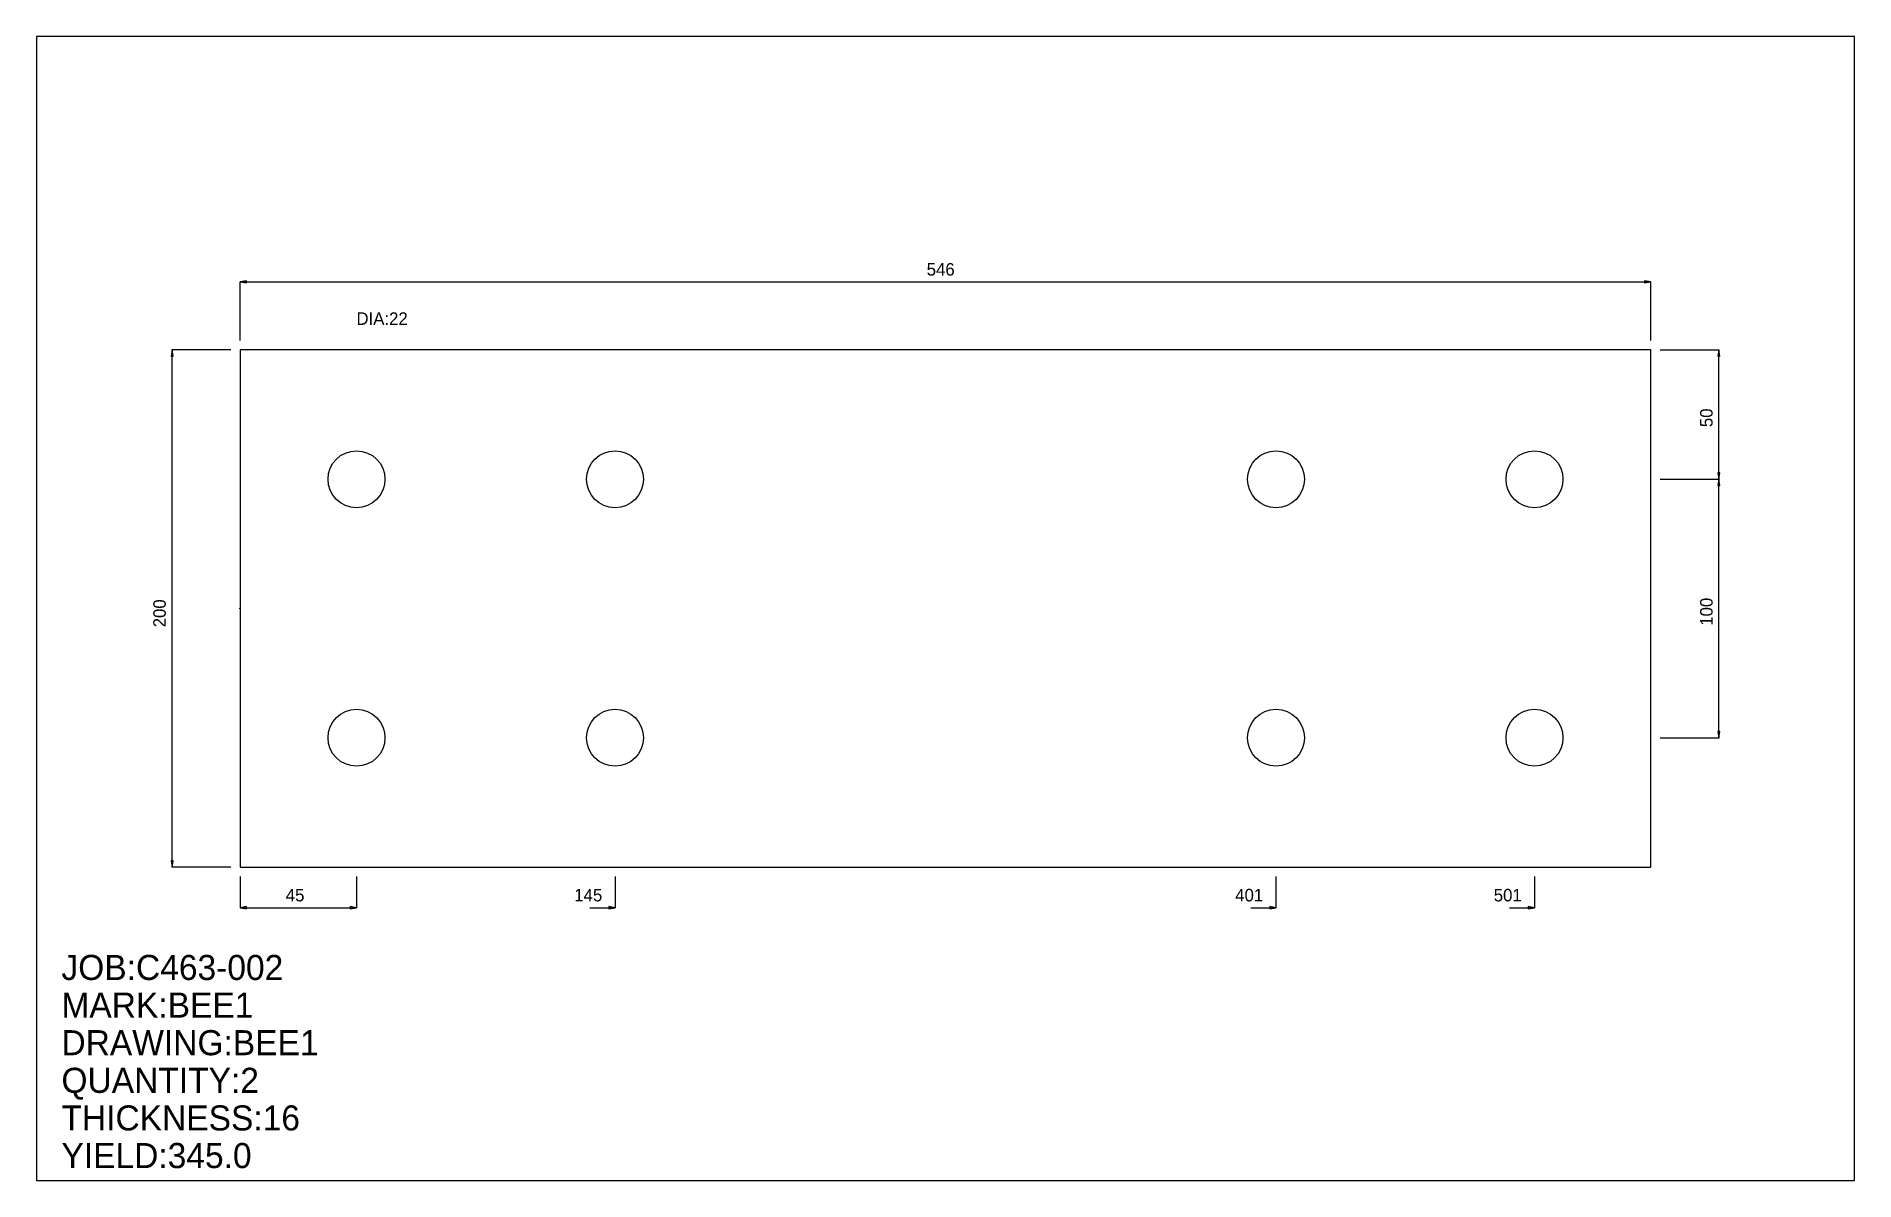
# Model space of a CAD drawing. Extents: x 0 to 703, y 0 to 443.
import ezdxf

# ---------------------------------------------------------------- set-up
doc = ezdxf.new("R2010")
doc.units = 0
doc.header["$LTSCALE"] = 0.125
for name, color, linetype in [('2', 7, 'CONTINUOUS'), ('3', 1, 'CONTINUOUS'), ('4', 1, 'CONTINUOUS'), ('5', 7, 'CONTINUOUS'), ('6', 4, 'CONTINUOUS')]:
    doc.layers.add(name, color=color, linetype=linetype)

# ---------------------------------------------------------------- blocks, each defined once
blk = doc.blocks.new('ARROW')
at = {"layer": '2', "linetype": 'CONTINUOUS'}
for p, q in [((0, 0), (-1, 0.166667)), ((-1, 0.166667), (-1, -0.166667)), ((-1, -0.166667), (0, 0))]:
    blk.add_line(p, q, dxfattribs=at)
blk = doc.blocks.new('PLATE')
at = {"layer": '3', "linetype": 'CONTINUOUS'}
for p, q in [((0, 0), (0, -200)), ((545.65002, 0), (0, 0)), ((545.65002, -200), (545.65002, 0)), ((0, -200), (545.65002, -200))]:
    blk.add_line(p, q, dxfattribs=at)
at = {"layer": '4', "linetype": 'CONTINUOUS'}
for centre in [(45, -50), (145, -50), (400.64999, -50), (500.64999, -50), (45, -150), (145, -150), (400.64999, -150), (500.64999, -150)]:
    blk.add_circle(centre, 11, dxfattribs=at)
at = {"layer": '5', "linetype": 'CONTINUOUS'}
for p, q in [((-0.1, -100), (0.1, -100)), ((0, -100.1), (0, -99.900002))]:
    blk.add_line(p, q, dxfattribs=at)
blk.add_circle((0, -100), 0.1, dxfattribs=at)
at = {"layer": '6', "linetype": 'CONTINUOUS'}
for p, q in [((0, 3.637667), (0, 26.373085)), ((0, 26.323086), (545.65002, 26.323086)), ((545.65002, 3.637667), (545.65002, 26.373085)), ((-3.637652, 0), (-26.37307, 0.000002)), ((-26.323086, -200), (-26.323071, 0.000002)), ((549.28772, 0), (572.02313, -0.000002)), ((571.97314, -50), (571.97314, -0.000002)), ((549.28772, -50), (572.02313, -50)), ((549.28772, -50), (572.02313, -50)), ((571.97314, -150), (571.97314, -50)), ((549.28772, -150), (572.02313, -150)), ((-3.637667, -200), (-26.373085, -200)), ((0, -203.63766), (0, -215.76321)), ((45, -203.63766), (45, -215.76321)), ((145, -203.63766), (145, -215.76321)), ((400.64999, -203.63766), (400.64999, -215.76321)), ((500.64999, -203.63766), (500.64999, -215.76321)), ((0, -215.71321), (45, -215.71321)), ((135.29956, -215.71321), (145, -215.71321)), ((390.94955, -215.71321), (400.64999, -215.71321)), ((490.94955, -215.71321), (500.64999, -215.71321))]:
    blk.add_line(p, q, dxfattribs=at)
at = {"layer": '6', "xscale": 2.425111, "yscale": 2.425111, "zscale": 2.425111}
for p, rotation in [((0, 26.323086), 180), ((-26.323071, 0.000002), 90), ((571.97314, -0.000002), 90), ((571.97314, -50), 270), ((571.97314, -50), 90), ((571.97314, -150), 270), ((-26.323086, -200), 270), ((0, -215.71321), 180)]:
    blk.add_blockref('ARROW', p, dxfattribs=dict(at, rotation=rotation))
for p in [(545.65002, 26.323086), (45, -215.71321), (145, -215.71321), (400.64999, -215.71321), (500.64999, -215.71321)]:
    blk.add_blockref('ARROW', p, dxfattribs=at)
at = {"layer": '5'}
blk.add_text('ZERO', height=0.015, dxfattribs=at).set_placement((0, -100))
at = {"layer": '6'}
for s, p in [('546', (265.54968, 28.748198)), ('DIA:22', (45, 9.700444)), ('45', (17.649778, -213.2881)), ('145', (129.23679, -213.2881)), ('401', (384.88678, -213.2881)), ('501', (484.88678, -213.2881))]:
    blk.add_text(s, height=4.85, dxfattribs=at).set_placement(p)
for s, p in [('50', (569.54803, -29.850222)), ('200', (-28.74819, -107.27533)), ('100', (569.54803, -106.66905))]:
    blk.add_text(s, height=4.85, rotation=90, dxfattribs=at).set_placement(p)

msp = doc.modelspace()

# ---------------------------------------------------------------- linework, layer by layer
at = {"layer": '5', "linetype": 'CONTINUOUS'}
for p, q in [((703.28229, 442.58279), (0, 442.58279)), ((0, 442.58279), (0, 0)), ((703.28229, 0), (703.28229, 442.58279)), ((0, 0), (703.28229, 0))]:
    msp.add_line(p, q, dxfattribs=at)

# ---------------------------------------------------------------- block references
at = {"layer": '2'}
msp.add_blockref('PLATE', (78.816132, 321.29138), dxfattribs=at)

# ---------------------------------------------------------------- texts
at = {"layer": '5'}
for s, p in [('JOB:C463-002', (9.700444, 77.603554)), ('MARK:BEE1', (9.700444, 63.052887)), ('DRAWING:BEE1', (9.700444, 48.50222)), ('QUANTITY:2', (9.700444, 33.951553)), ('THICKNESS:16', (9.700444, 19.400888)), ('YIELD:345.0', (9.700444, 4.850222))]:
    msp.add_text(s, height=9.7, dxfattribs=at).set_placement(p)

doc.saveas('drawing.dxf')
